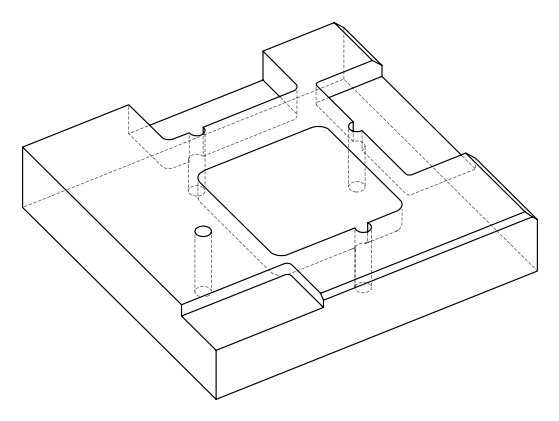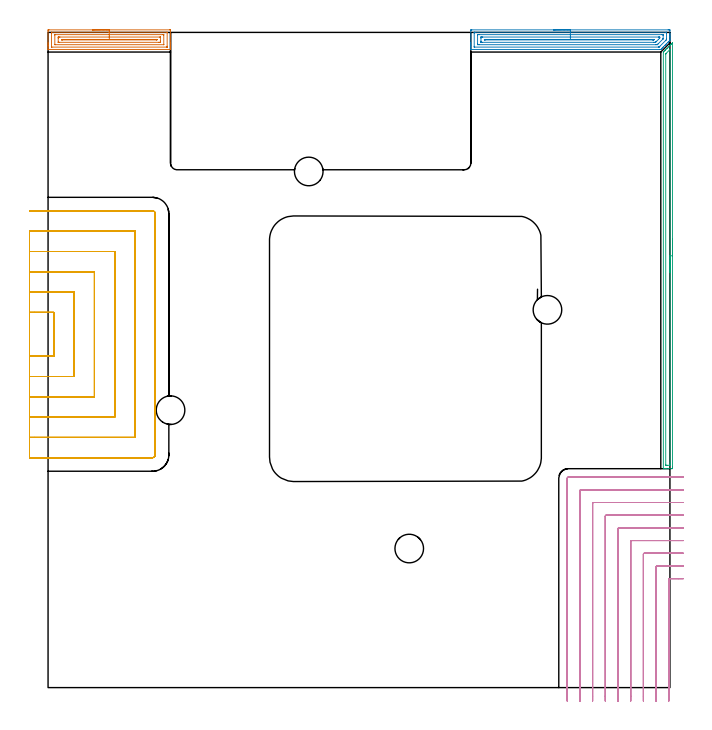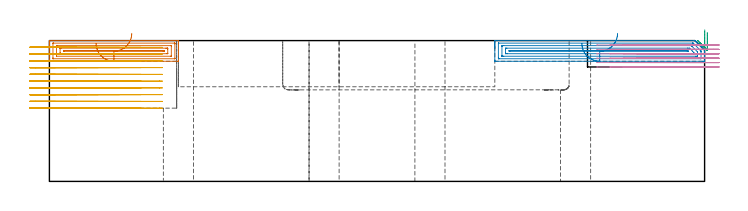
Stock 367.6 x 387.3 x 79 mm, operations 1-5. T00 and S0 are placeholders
(PLAN: 19 operations, 13 tool changes, 328.6 min)
(1 AREA_MILL | FG_CHAMFER_SURFACE | UGT0205_001 | 3.07 min | 5305 mm3)
(2 AREA_MILL_1 | FG_CHAMFER_SURFACE_1 | UGT0205_001 | 4.83 min | 8354 mm3)
(3 AREA_MILL_2 | FG_CHAMFER_SURFACE_2 | UGT0205_001 | 4.18 min | 3668 mm3)
(4 MILL_CORNER_NOTCH_RECTANGULAR | CORNER_NOTCH_RECTANGULAR | NXT0201_013 | Follow Part, ap 2.5, ae 75% | 16.65 min | 125679 mm3)
(5 MILL_OPEN_POCKET | POCKET_OPEN | NXT0201_012 | Follow Part, ap 4, ae 75% | 38.92 min | 436628 mm3)
(6 MILL_OPEN_POCKET_1 | POCKET_OPEN_1 | NXT0201_008 | Follow Part, ap 1.5, ae 75% | 241.42 min | 372296 mm3)
(7 MILL_RECTANGULAR_POCKET | POCKET_RECTANGULAR_STRAIGHT | NXT0201_007 | Follow Part, ap 6.25, ae 75% | 16.61 min | 692625 mm3)
(8 SPOT_DRILL | STEP1HOLE | NXT0321_9005460120000 | 0.03 min | 27 mm3)
(9 SPOT_DRILL_1 | STEP1HOLE_1 | NXT0321_9005460120000 | 0.03 min | 16 mm3)
(10 SPOT_DRILL_2 | STEP1HOLE_2 | NXT0321_9005460120000 | 0.03 min | 23 mm3)
(11 SPOT_DRILL_3 | STEP1HOLE_3 | NXT0321_9005460120000 | 0.03 min | 4 mm3)
(12 DRILL_THROUGH_HOLE_INTO_CENTER | STEP1HOLE | NXT0301_065 | 0.34 min | 5474 mm3)
(13 DRILL_TO_ENLARGE_THROUGH_HOLE | STEP1HOLE | UGT0301_292 | 0.35 min | 12241 mm3)
(14 DRILL_THROUGH_HOLE_INTO_CENTER_1 | STEP1HOLE_1 | NXT0301_065 | 0.34 min | 5349 mm3)
(15 DRILL_TO_ENLARGE_THROUGH_HOLE_1 | STEP1HOLE_1 | UGT0301_292 | 0.35 min | 10896 mm3)
(16 DRILL_THROUGH_HOLE_INTO_CENTER_2 | STEP1HOLE_2 | NXT0301_065 | 0.34 min | 4796 mm3)
(17 DRILL_TO_ENLARGE_THROUGH_HOLE_2 | STEP1HOLE_2 | UGT0301_292 | 0.35 min | 10412 mm3)
(18 DRILL_THROUGH_HOLE_INTO_CENTER_3 | STEP1HOLE_3 | NXT0301_065 | 0.34 min | 4507 mm3)
(19 DRILL_TO_ENLARGE_THROUGH_HOLE_3 | STEP1HOLE_3 | UGT0301_292 | 0.35 min | 9569 mm3)
(TOOL UGT0205_001 | Chamfer Mill 20 x 3 x 45 deg. | D20 FL50 Z2)
(TOOL NXT0201_013 | ENDMILL 10mm | D10 FL30 Z4)
(TOOL NXT0201_012 | ENDMILL 16mm [2P460-1600-NA 1630] | D16 FL38 Z6)
(TOOL NXT0201_008 | ENDMILL 6mm [2P460-0600-NA 1630] | D6 FL26 Z6)
(TOOL NXT0201_007 | ENDMILL 25mm [R216.25-25050GCK54P 1620] | D25 R3 FL54 Z5)
(TOOL NXT0321_9005460120000 | NC Spot Drill, 142deg, 12mm, Carbide, Uncoated | D12 PA142 FL30 Z2)
(TOOL NXT0301_065 | Carbide Drill 9.4mm [860.1-0940-075A1-MM 2214] | D9.4 PA140 FL98 Z2)
(TOOL UGT0301_292 | Twist Drill 16.9 mm | D16.9 PA118 FL120 Z2)
(OP 1 AREA_MILL)
G17 G21 G94 G90
T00 M6
G54
G17 G0 G90 X26.2 Y388.8 S1061 M3
G43 Z89. H0
Z77.4
G94 G1 X26.238 Z76.529 F250.
X26.352 Z75.664
X26.541 Z74.812
X26.803 Z73.98
X27.137 Z73.174
X27.54 Z72.4
X28.008 Z71.664
X28.54 Z70.972
X29.129 Z70.329
X29.772 Z69.74
X30.464 Z69.209
X31.2 Z68.74
X31.974 Z68.337
X32.78 Z68.003
X33.612 Z67.741
X34.463 Z67.552
X35.328 Z67.438
X36.2 Z67.4
X71.821
X72.22 Y388.795 Z67.402
X72.39 Y388.791 Z67.406
X72.4 Y388.616 Z67.58
Y381.231 Z74.963
Y380.611 Z75.586
Y380.347 Z75.85
Y379.727 Z76.47
Y379.462 Z76.734
Y378.932 Z77.267
Y378.578 Z77.621
Y377.495 Z78.703
Y377.215 Z78.975
X72.392 Y377.203 Z78.988
X72.267 Y377.2 Z79.
X0.133
X0.008 Y377.203 Z78.988
X0. Y377.215 Z78.975
Y377.495 Z78.704
Y378.223 Z77.976
Y378.933 Z77.266
Y379.462 Z76.734
Y379.727 Z76.47
Y380.347 Z75.85
Y380.611 Z75.586
Y381.231 Z74.963
Y387.997 Z68.2
X0.003 Y388.307 Z67.89
X0.008 Y388.791 Z67.406
X0.088 Y388.794 Z67.403
X0.579 Y388.8 Z67.4
X36.2
Y387.386 Z68.814
X70.077
X70.258 Y387.384 Z68.816
X70.348 Y387.381 Z68.819
X70.386 Y387.379 Z68.821
X70.39 Y387.353 Z68.847
X70.394 Y387.271 Z68.929
X70.399 Y387.066 Z69.134
X70.4 Y379.105 Z77.095
X70.397 Y378.748 Z77.452
X70.393 Y378.646 Z77.554
X70.39 Y378.62 Z77.58
X70.385 Y378.619 Z77.581
X70.36 Y378.616 Z77.584
X70.254 Y378.615 Z77.585
X70.04 Y378.614 Z77.586
X2.323
X2.142 Y378.616 Z77.584
X2.052 Y378.619 Z77.581
X2.014 Y378.621 Z77.579
X2.01 Y378.647 Z77.553
X2.006 Y378.729 Z77.471
X2.001 Y378.934 Z77.266
X2. Y386.895 Z69.305
X2.003 Y387.252 Z68.948
X2.007 Y387.354 Z68.846
X2.01 Y387.38 Z68.82
X2.015 Y387.381 Z68.819
X2.04 Y387.383 Z68.817
X2.146 Y387.385 Z68.815
X36.2 Y387.386 Z68.814
Y385.971 Z70.229
X67.939
X68.259 Y385.968 Z70.232
X68.363 Y385.965 Z70.235
X68.39 Y385.956 Z70.244
X68.395 Y385.886 Z70.314
X68.399 Y385.793 Z70.407
X68.4 Y380.207 Z75.993
X68.394 Y380.067 Z76.133
X68.389 Y380.034 Z76.166
X68.378 Y380.032 Z76.168
X68.339 Y380.029 Z76.171
X4.461
X4.141 Y380.032 Z76.168
X4.037 Y380.035 Z76.165
X4.01 Y380.044 Z76.156
X4.005 Y380.114 Z76.086
X4.001 Y380.207 Z75.993
X4. Y385.793 Z70.407
X4.006 Y385.933 Z70.267
X4.01 Y385.966 Z70.234
X4.022 Y385.968 Z70.232
X4.061 Y385.971 Z70.229
X36.2
Y384.557 Z71.643
X65.801
X66.321 Y384.553 Z71.647
X66.38 Y384.55 Z71.65
X66.39 Y384.548 Z71.652
X66.394 Y384.531 Z71.669
X66.397 Y384.488 Z71.712
X66.399 Y384.313 Z71.887
X66.4 Y382.116 Z74.084
X66.398 Y381.712 Z74.488
X66.393 Y381.511 Z74.689
X66.39 Y381.462 Z74.738
X66.383 Y381.449 Z74.751
X66.361 Y381.448 Z74.752
X66.263 Y381.445 Z74.755
X65.588 Y381.443 Z74.757
X65.375
X6.599
X6.079 Y381.447 Z74.753
X6.02 Y381.449 Z74.751
X6.01 Y381.451 Z74.749
X6.006 Y381.469 Z74.731
X6.003 Y381.512 Z74.688
X6.001 Y381.687 Z74.513
X6. Y383.884 Z72.316
X6.002 Y384.288 Z71.912
X6.007 Y384.489 Z71.711
X6.01 Y384.538 Z71.662
X6.017 Y384.551 Z71.649
X6.039 Y384.552 Z71.648
X6.137 Y384.555 Z71.645
X6.812 Y384.557 Z71.643
X7.025
X36.2
Y383.143 Z73.057
X63.807
X63.951 Y383.141 Z73.059
X64.238 Y383.136 Z73.064
X64.39 Y383.129 Z73.071
X64.392 Y383.084 Z73.116
X64.39 Y383. Z73.2
X64.374 Y382.864 Z73.336
X64.095 Y382.859 Z73.341
X63.95 Y382.857 Z73.343
X8.593
X8.449 Y382.859 Z73.341
X8.162 Y382.864 Z73.336
X8.01 Y382.871 Z73.329
X8.008 Y382.916 Z73.284
X8.01 Y383. Z73.2
X8.026 Y383.136 Z73.064
X8.305 Y383.141 Z73.059
X8.45 Y383.143 Z73.057
X36.2
X37.072 Z73.095
X37.936 Z73.209
X38.788 Z73.398
X39.62 Z73.66
X40.426 Z73.994
X41.2 Z74.397
X41.936 Z74.865
X42.628 Z75.397
X43.271 Z75.986
X43.86 Z76.629
X44.391 Z77.321
X44.86 Z78.057
X45.263 Z78.831
X45.597 Z79.637
X45.859 Z80.469
X46.048 Z81.32
X46.162 Z82.185
X46.2 Z83.057
G0 Z89.
M5
M2
(OP 2 AREA_MILL_1)
G17 G21 G94 G90
T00 M6
G54
G17 G0 G90 X298.75 Y388.8 S1061 M3
G43 Z89. H0
Z77.4
G94 G1 X298.788 Z76.528 F250.
X298.902 Z75.664
X299.091 Z74.812
X299.353 Z73.98
X299.687 Z73.174
X300.09 Z72.4
X300.558 Z71.664
X301.09 Z70.972
X301.679 Z70.329
X302.322 Z69.74
X303.014 Z69.209
X303.75 Z68.74
X304.524 Z68.337
X305.33 Z68.003
X306.162 Z67.741
X307.013 Z67.552
X307.878 Z67.438
X308.75 Z67.4
X366.536
X367.032 Y388.799 Z67.401
X367.522 Y388.794 Z67.403
X367.592 Y388.791 Z67.405
X367.6 Y388.307 Z67.889
Y386.538 Z69.656
Y385.899 Z70.299
Y385.653 Z70.544
Y385.014 Z71.183
Y384.769 Z71.427
Y384.278 Z71.921
Y383.884 Z72.315
Y383. Z73.2
Y382.963 Z73.237
X367.59 Y382.598 Z73.601
X367.558 Y382.558 Z73.641
X367.361 Y382.361 Z73.839
X367.117 Y382.116 Z74.081
X366.492 Y381.492 Z74.707
X366.439 Y381.438 Z74.761
X366.233 Y381.231 Z74.965
X365.624 Y380.624 Z75.576
X365.549 Y380.548 Z75.651
X365.349 Y380.347 Z75.849
X364.755 Y379.755 Z76.445
X364.659 Y379.658 Z76.54
X364.464 Y379.462 Z76.734
X363.887 Y378.887 Z77.313
X363.769 Y378.768 Z77.43
X363.58 Y378.578 Z77.618
X363.018 Y378.018 Z78.182
X362.879 Y377.879 Z78.32
X362.695 Y377.693 Z78.503
X362.583 Y377.582 Z78.616
X362.251 Y377.25 Z78.949
X362.213 Y377.215 Z78.985
X362.2 Y377.207 Z78.993
X361.693 Y377.2 Z79.
X250.023
X249.908 Y377.203 Z78.988
X249.9 Y377.214 Z78.977
Y377.474 Z78.725
Y378.184 Z78.015
Y378.972 Z77.227
Y379.462 Z76.734
Y379.707 Z76.49
Y380.347 Z75.85
Y380.592 Z75.606
Y381.231 Z74.963
Y388.307 Z67.89
X249.903 Y388.629 Z67.568
X249.91 Y388.791 Z67.405
X250.074 Y388.799 Z67.399
X250.468 Y388.8 Z67.4
X308.75
Y387.386 Z68.814
X365.289
X365.469 Y387.383 Z68.817
X365.557 Y387.379 Z68.821
X365.59 Y387.376 Z68.824
X365.594 Y387.348 Z68.852
X365.597 Y387.274 Z68.926
X365.6 Y387.077 Z69.123
Y383.539 Z72.661
X365.598 Y383.269 Z72.931
X365.594 Y383.135 Z73.065
X365.59 Y383.069 Z73.131
X365.539 Y383. Z73.2
X365.4 Y382.853 Z73.347
X365.252 Y382.702 Z73.498
X364.958 Y382.408 Z73.792
X361.693 Y379.143 Z77.057
X361.408 Y378.861 Z77.339
X361.202 Y378.661 Z77.539
X361.167 Y378.629 Z77.571
X361.122 Y378.621 Z77.579
X361.016 Y378.618 Z77.582
X360.803 Y378.614 Z77.586
X360.767
X252.211
X252.031 Y378.617 Z77.583
X251.943 Y378.621 Z77.579
X251.91 Y378.624 Z77.576
X251.906 Y378.652 Z77.548
X251.903 Y378.726 Z77.474
X251.9 Y378.923 Z77.277
Y386.883 Z69.317
X251.903 Y387.229 Z68.971
X251.907 Y387.328 Z68.872
X251.911 Y387.38 Z68.82
X251.929 Y387.381 Z68.819
X252.035 Y387.384 Z68.816
X252.248 Y387.386 Z68.814
X252.285
X308.75
Y385.972 Z70.228
X362.583 Y385.971 Z70.229
X363.154 Y385.97 Z70.23
X363.473 Y385.967 Z70.233
X363.57 Y385.965 Z70.235
X363.59 Y385.78 Z70.42
X363.596 Y385.653 Z70.547
X363.599 Y385.528 Z70.672
X363.6 Y383.758 Z72.442
X363.596 Y383.631 Z72.569
X363.591 Y383.547 Z72.653
X363.585 Y383.497 Z72.703
X363.569 Y383.477 Z72.723
X363.473 Y383.373 Z72.827
X360.625 Y380.524 Z75.676
X360.446 Y380.347 Z75.853
X360.177 Y380.085 Z76.115
X360.136 Y380.047 Z76.153
X360.11 Y380.035 Z76.165
X360.073 Y380.033 Z76.167
X359.913 Y380.031 Z76.169
X359.344 Y380.029 Z76.171
X359.024 Y380.028 Z76.172
X254.917 Y380.029 Z76.171
X254.346 Y380.03 Z76.17
X254.027 Y380.033 Z76.167
X253.93 Y380.035 Z76.165
X253.91 Y380.22 Z75.98
X253.904 Y380.347 Z75.853
X253.901 Y380.472 Z75.728
Y385.653 Z70.547
X253.902 Y385.778 Z70.422
X253.91 Y385.906 Z70.294
X253.917 Y385.965 Z70.235
X253.948 Y385.967 Z70.233
X254.027 Y385.969 Z70.231
X254.598 Y385.971 Z70.229
X254.917
X308.75 Y385.972 Z70.228
Y384.557 Z71.643
X360.803
X361.017 Y384.556 Z71.644
X361.53 Y384.552 Z71.648
X361.584 Y384.551 Z71.649
X361.59 Y384.48 Z71.72
X361.593 Y384.312 Z71.888
Y383.983 Z72.217
X361.525 Y383.884 Z72.316
X360.727 Y383.076 Z73.124
X359.767 Y382.116 Z74.084
X359.396 Y381.745 Z74.455
X359.27 Y381.622 Z74.578
X359.168 Y381.524 Z74.676
X359.101 Y381.462 Z74.738
X359.024 Y381.45 Z74.75
X358.807 Y381.447 Z74.753
X358.134 Y381.443 Z74.757
X357.921
X256.697
X256.483 Y381.444 Z74.756
X255.97 Y381.448 Z74.752
X255.916 Y381.449 Z74.751
X255.91 Y381.52 Z74.68
X255.905 Y381.688 Z74.512
X255.9 Y382.023 Z74.177
Y382.116 Z74.084
Y383.884 Z72.316
X255.901 Y384.281 Z71.919
X255.903 Y384.478 Z71.722
X255.907 Y384.527 Z71.673
X255.909 Y384.547 Z71.653
X255.925 Y384.55 Z71.65
X256.024 Y384.553 Z71.647
X256.697 Y384.557 Z71.643
X256.91
X308.75
Y383.143 Z73.057
X358.134
X358.278 Y383.142 Z73.058
X358.318 Y383.14 Z73.06
X358.327 Y383.138 Z73.062
X358.298 Y383.103 Z73.097
X358.235 Y383.034 Z73.166
X358.202 Y383. Z73.2
X358.167 Y382.967 Z73.233
X358.134 Y382.937 Z73.263
X358.036 Y382.864 Z73.336
X357.947 Y382.861 Z73.339
X357.761 Y382.859 Z73.341
X357.388 Y382.857 Z73.343
X357.244
X258.476
X258.332 Y382.859 Z73.341
X258.045 Y382.864 Z73.336
X257.909 Y382.874 Z73.326
X257.906 Y382.918 Z73.282
Y383. Z73.2
X257.911 Y383.136 Z73.064
X258.189 Y383.141 Z73.059
X258.333 Y383.143 Z73.057
X308.75
X309.622 Z73.095
X310.486 Z73.209
X311.338 Z73.398
X312.17 Z73.66
X312.976 Z73.994
X313.75 Z74.397
X314.486 Z74.865
X315.178 Z75.396
X315.821 Z75.986
X316.41 Z76.629
X316.941 Z77.321
X317.41 Z78.057
X317.813 Z78.831
X318.147 Z79.637
X318.409 Z80.469
X318.598 Z81.32
X318.712 Z82.185
X318.75 Z83.057
G0 Z89.
M5
M2
(OP 3 AREA_MILL_2)
G17 G21 G94 G90
T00 M6
G54
G17 G0 G90 X369.1 Y265.25 S1061 M3
G43 Z89. H0
Z83.6
G94 G1 Y265.212 Z82.728 F250.
Y265.098 Z81.864
Y264.909 Z81.012
Y264.647 Z80.18
Y264.313 Z79.374
Y263.91 Z78.6
Y263.442 Z77.864
Y262.91 Z77.172
Y262.321 Z76.529
Y261.678 Z75.94
Y260.986 Z75.408
Y260.25 Z74.94
Y259.476 Z74.537
Y258.67 Z74.203
Y257.838 Z73.941
Y256.986 Z73.752
Y256.122 Z73.638
Y255.25 Z73.6
Y130.432
X369.099 Y130.033 Z73.601
X369.094 Y129.543 Z73.603
X369.091 Y129.409 Z73.605
X368.61 Y129.4 Z74.086
X366.842 Z75.853
X365.441 Z77.256
X365.074 Z77.621
X364.34 Z78.36
X364.106 Z78.594
X363.719 Y129.408 Z78.972
X363.703 Y129.41 Z78.988
X363.7 Y129.586 Z79.
Y375.548
X363.704 Y375.695 Z78.989
X363.718 Y375.714 Z78.976
X363.929 Y375.929 Z78.771
X364.292 Y376.293 Z78.405
X364.632 Y376.633 Z78.066
X364.747 Y376.748 Z77.952
X364.889 Y376.89 Z77.81
X365.074 Y377.075 Z77.624
X365.186 Y377.188 Z77.511
X365.784 Y377.784 Z76.916
X365.958 Y377.959 Z76.739
X366.678 Y378.678 Z76.021
X366.842 Y378.844 Z75.855
X367.572 Y379.573 Z75.127
X367.726 Y379.728 Z74.97
X368.167 Y380.167 Z74.533
X368.466 Y380.467 Z74.232
X368.61 Y380.612 Z74.086
X369.084 Y381.085 Z73.615
X369.098 Y381.094 Z73.6
X369.099 Y381.084 Z73.599
X369.1 Y255.25 Z73.6
X367.686 Z75.014
Y132.757
X367.685 Y131.864 Z75.015
X367.684 Y131.822 Z75.016
X367.669 Y131.41 Z75.031
X367.256 Y131.403 Z75.444
X365.958 Y131.401 Z76.742
X365.488 Y131.403 Z77.212
X365.237 Y131.41 Z77.463
X365.121 Y131.422 Z77.579
X365.115 Y131.78 Z77.585
Y131.822
Y374.206
X365.12 Y374.632 Z77.58
X365.121 Y374.655 Z77.579
X365.132 Y374.672 Z77.568
X365.162 Y374.708 Z77.538
X365.218 Y374.767 Z77.482
X367.439 Y376.988 Z75.261
X367.536 Y377.082 Z75.164
X367.64 Y377.179 Z75.06
X367.679 Y377.206 Z75.021
X367.685 Y376.931 Z75.015
Y376.89
X367.686 Y255.25 Z75.014
Y254.378 Z75.052
Y253.514 Z75.166
Y252.662 Z75.355
Y251.83 Z75.617
Y251.024 Z75.951
Y250.25 Z76.354
Y249.514 Z76.823
Y248.822 Z77.354
Y248.179 Z77.943
Y247.59 Z78.586
Y247.058 Z79.278
Y246.59 Z80.014
Y246.187 Z80.788
Y245.853 Z81.594
Y245.591 Z82.426
Y245.402 Z83.278
Y245.288 Z84.143
Y245.25 Z85.014
G0 Z89.
M5
M2
(OP 4 MILL_CORNER_NOTCH_RECTANGULAR)
G17 G21 G94 G90
T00 M6
G54
G17 G0 G90 X375.6 Y64.4 S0 M3
G43 Z89. H0
Z76.533
G94 G1 X372.6 F250.
X367.395 F500.
G3 X366.9 Y63.905 R0.5
G1 Y-5.
Y-8. F250.
G0 Z89.
X375.6 Y71.9
Z76.533
G1 X372.6
X359.895 F500.
G3 X359.4 Y71.405 R0.5
G1 Y-5.
Y-8. F250.
G0 Z89.
X375.6 Y79.4
Z76.533
G1 X372.6
X352.395 F500.
G3 X351.9 Y78.905 R0.5
G1 Y-5.
Y-8. F250.
G0 Z89.
X375.6 Y86.9
Z76.533
G1 X372.6
X344.896 F500.
G3 X344.4 Y86.404 R0.5
G1 Y-5.
Y-8. F250.
G0 Z89.
X375.6 Y94.4
Z76.533
G1 X372.6
X337.396 F500.
G3 X336.9 Y93.904 R0.5
G1 Y-5.
Y-8. F250.
G0 Z89.
X375.6 Y101.9
Z76.533
G1 X372.6
X329.896 F500.
G3 X329.4 Y101.404 R0.5
G1 Y-5.
Y-8. F250.
G0 Z89.
X375.6 Y109.4
Z76.533
G1 X372.6
X322.396 F500.
G3 X321.9 Y108.904 R0.5
G1 Y-5.
Y-8. F250.
G0 Z89.
X375.6 Y116.9
Z76.533
G1 X372.6
X314.897 F500.
G3 X314.4 Y116.403 R0.5
G1 Y-5.
Y-8. F250.
G0 Z89.
X375.6 Y124.4
Z76.533
G1 X372.6
X307.5 F500.
G3 X306.9 Y123.8 R0.6
G1 Y-5.
Y-8. F250.
G0 Z89.
X375.6 Y64.4
Z74.067
G1 X372.6
X367.395 F500.
G3 X366.9 Y63.905 R0.5
G1 Y-5.
Y-8. F250.
G0 Z89.
X375.6 Y71.9
Z74.067
G1 X372.6
X359.895 F500.
G3 X359.4 Y71.405 R0.5
G1 Y-5.
Y-8. F250.
G0 Z89.
X375.6 Y79.4
Z74.067
G1 X372.6
X352.395 F500.
G3 X351.9 Y78.905 R0.5
G1 Y-5.
Y-8. F250.
G0 Z89.
X375.6 Y86.9
Z74.067
G1 X372.6
X344.896 F500.
G3 X344.4 Y86.404 R0.5
G1 Y-5.
Y-8. F250.
G0 Z89.
X375.6 Y94.4
Z74.067
G1 X372.6
X337.396 F500.
G3 X336.9 Y93.904 R0.5
G1 Y-5.
Y-8. F250.
G0 Z89.
X375.6 Y101.9
Z74.067
G1 X372.6
X329.896 F500.
G3 X329.4 Y101.404 R0.5
G1 Y-5.
Y-8. F250.
G0 Z89.
X375.6 Y109.4
Z74.067
G1 X372.6
X322.396 F500.
G3 X321.9 Y108.904 R0.5
G1 Y-5.
Y-8. F250.
G0 Z89.
X375.6 Y116.9
Z74.067
G1 X372.6
X314.897 F500.
G3 X314.4 Y116.403 R0.5
G1 Y-5.
Y-8. F250.
G0 Z89.
X375.6 Y124.4
Z74.067
G1 X372.6
X307.5 F500.
G3 X306.9 Y123.8 R0.6
G1 Y-5.
Y-8. F250.
G0 Z89.
X375.6 Y64.4
Z71.6
G1 X372.6
X367.395 F500.
G3 X366.9 Y63.905 R0.5
G1 Y-5.
Y-8. F250.
G0 Z89.
X375.6 Y71.9
Z71.6
G1 X372.6
X359.895 F500.
G3 X359.4 Y71.405 R0.5
G1 Y-5.
Y-8. F250.
G0 Z89.
X375.6 Y79.4
Z71.6
G1 X372.6
X352.395 F500.
G3 X351.9 Y78.905 R0.5
G1 Y-5.
Y-8. F250.
G0 Z89.
X375.6 Y86.9
Z71.6
G1 X372.6
X344.896 F500.
G3 X344.4 Y86.404 R0.5
G1 Y-5.
Y-8. F250.
G0 Z89.
X375.6 Y94.4
Z71.6
G1 X372.6
X337.396 F500.
G3 X336.9 Y93.904 R0.5
G1 Y-5.
Y-8. F250.
G0 Z89.
X375.6 Y101.9
Z71.6
G1 X372.6
X329.896 F500.
G3 X329.4 Y101.404 R0.5
G1 Y-5.
Y-8. F250.
G0 Z89.
X375.6 Y109.4
Z71.6
G1 X372.6
X322.396 F500.
G3 X321.9 Y108.904 R0.5
G1 Y-5.
Y-8. F250.
G0 Z89.
X375.6 Y116.9
Z71.6
G1 X372.6
X314.897 F500.
G3 X314.4 Y116.403 R0.5
G1 Y-5.
Y-8. F250.
G0 Z89.
X375.6 Y124.4
Z71.6
G1 X372.6
X307.5 F500.
G3 X306.9 Y123.8 R0.6
G1 Y-5.
Y-8. F250.
G0 Z89.
X375.6 Y64.4
Z69.133
G1 X372.6
X367.395 F500.
G3 X366.9 Y63.905 R0.5
G1 Y-5.
Y-8. F250.
G0 Z89.
X375.6 Y71.9
Z69.133
G1 X372.6
X359.895 F500.
G3 X359.4 Y71.405 R0.5
G1 Y-5.
Y-8. F250.
G0 Z89.
X375.6 Y79.4
Z69.133
G1 X372.6
X352.395 F500.
G3 X351.9 Y78.905 R0.5
G1 Y-5.
Y-8. F250.
G0 Z89.
X375.6 Y86.9
Z69.133
G1 X372.6
X344.896 F500.
G3 X344.4 Y86.404 R0.5
G1 Y-5.
Y-8. F250.
G0 Z89.
X375.6 Y94.4
Z69.133
G1 X372.6
X337.396 F500.
G3 X336.9 Y93.904 R0.5
G1 Y-5.
Y-8. F250.
G0 Z89.
X375.6 Y101.9
Z69.133
G1 X372.6
X329.896 F500.
G3 X329.4 Y101.404 R0.5
G1 Y-5.
Y-8. F250.
G0 Z89.
X375.6 Y109.4
Z69.133
G1 X372.6
X322.396 F500.
G3 X321.9 Y108.904 R0.5
G1 Y-5.
Y-8. F250.
G0 Z89.
X375.6 Y116.9
Z69.133
G1 X372.6
X314.897 F500.
G3 X314.4 Y116.403 R0.5
G1 Y-5.
Y-8. F250.
G0 Z89.
X375.6 Y124.4
Z69.133
G1 X372.6
X307.5 F500.
G3 X306.9 Y123.8 R0.6
G1 Y-5.
Y-8. F250.
G0 Z89.
X375.6 Y64.4
Z66.667
G1 X372.6
X367.395 F500.
G3 X366.9 Y63.905 R0.5
G1 Y-5.
Y-8. F250.
G0 Z89.
X375.6 Y71.9
Z66.667
G1 X372.6
X359.895 F500.
G3 X359.4 Y71.405 R0.5
G1 Y-5.
Y-8. F250.
G0 Z89.
X375.6 Y79.4
Z66.667
G1 X372.6
X352.395 F500.
G3 X351.9 Y78.905 R0.5
G1 Y-5.
Y-8. F250.
G0 Z89.
X375.6 Y86.9
Z66.667
G1 X372.6
X344.896 F500.
G3 X344.4 Y86.404 R0.5
G1 Y-5.
Y-8. F250.
G0 Z89.
X375.6 Y94.4
Z66.667
G1 X372.6
X337.396 F500.
G3 X336.9 Y93.904 R0.5
G1 Y-5.
Y-8. F250.
G0 Z89.
X375.6 Y101.9
Z66.667
G1 X372.6
X329.896 F500.
G3 X329.4 Y101.404 R0.5
G1 Y-5.
Y-8. F250.
G0 Z89.
X375.6 Y109.4
Z66.667
G1 X372.6
X322.396 F500.
G3 X321.9 Y108.904 R0.5
G1 Y-5.
Y-8. F250.
G0 Z89.
X375.6 Y116.9
Z66.667
G1 X372.6
X314.897 F500.
G3 X314.4 Y116.403 R0.5
G1 Y-5.
Y-8. F250.
G0 Z89.
X375.6 Y124.4
Z66.667
G1 X372.6
X307.5 F500.
G3 X306.9 Y123.8 R0.6
G1 Y-5.
Y-8. F250.
G0 Z89.
X375.6 Y64.4
Z64.2
G1 X372.6
X367.395 F500.
G3 X366.9 Y63.905 R0.5
G1 Y-5.
Y-8. F250.
G0 Z89.
X375.6 Y71.9
Z64.2
G1 X372.6
X359.895 F500.
G3 X359.4 Y71.405 R0.5
G1 Y-5.
Y-8. F250.
G0 Z89.
X375.6 Y79.4
Z64.2
G1 X372.6
X352.395 F500.
G3 X351.9 Y78.905 R0.5
G1 Y-5.
Y-8. F250.
G0 Z89.
X375.6 Y86.9
Z64.2
G1 X372.6
X344.896 F500.
G3 X344.4 Y86.404 R0.5
G1 Y-5.
Y-8. F250.
G0 Z89.
X375.6 Y94.4
Z64.2
G1 X372.6
X337.396 F500.
G3 X336.9 Y93.904 R0.5
G1 Y-5.
Y-8. F250.
G0 Z89.
X375.6 Y101.9
Z64.2
G1 X372.6
X329.896 F500.
G3 X329.4 Y101.404 R0.5
G1 Y-5.
Y-8. F250.
G0 Z89.
X375.6 Y109.4
Z64.2
G1 X372.6
X322.396 F500.
G3 X321.9 Y108.904 R0.5
G1 Y-5.
Y-8. F250.
G0 Z89.
X375.6 Y116.9
Z64.2
G1 X372.6
X314.897 F500.
G3 X314.4 Y116.403 R0.5
G1 Y-5.
Y-8. F250.
G0 Z89.
X375.6 Y124.4
Z64.2
G1 X372.6
X307.5 F500.
G3 X306.9 Y123.8 R0.6
G1 Y-5.
Y-8. F250.
G0 Z89.
M5
M2
(OP 5 MILL_OPEN_POCKET)
G17 G21 G94 G90
T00 M6
G54
G17 G0 G90 X-11. Y195.9 S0 M3
G43 Z89. H1
Z75.21
G94 G1 X-8. F250.
X3.4 F500.
Y221.8
X-8.
X-11. F250.
Y183.9
X-8.
X15.4 F500.
Y233.8
X-8.
X-11. F250.
Y171.9
X-8.
X27.4 F500.
Y245.8
X-8.
X-11. F250.
Y159.9
X-8.
X39.4 F500.
Y257.8
X-8.
X-11. F250.
Y147.9
X-8.
X51.4 F500.
Y269.8
X-8.
X-11. F250.
Y135.9
X-8.
X61.7 F500.
G3 X63.4 Y137.6 R1.7
G1 Y280.1
G3 X61.7 Y281.8 R1.7
G1 X-8.
X-11. F250.
G0 Y195.9 Z71.42
G1 X-8.
X3.4 F500.
Y221.8
X-8.
X-11. F250.
Y183.9
X-8.
X15.4 F500.
Y233.8
X-8.
X-11. F250.
Y171.9
X-8.
X27.4 F500.
Y245.8
X-8.
X-11. F250.
Y159.9
X-8.
X39.4 F500.
Y257.8
X-8.
X-11. F250.
Y147.9
X-8.
X51.4 F500.
Y269.8
X-8.
X-11. F250.
Y135.9
X-8.
X61.7 F500.
G3 X63.4 Y137.6 R1.7
G1 Y280.1
G3 X61.7 Y281.8 R1.7
G1 X-8.
X-11. F250.
G0 Y195.9 Z67.63
G1 X-8.
X3.4 F500.
Y221.8
X-8.
X-11. F250.
Y183.9
X-8.
X15.4 F500.
Y233.8
X-8.
X-11. F250.
Y171.9
X-8.
X27.4 F500.
Y245.8
X-8.
X-11. F250.
Y159.9
X-8.
X39.4 F500.
Y257.8
X-8.
X-11. F250.
Y147.9
X-8.
X51.4 F500.
Y269.8
X-8.
X-11. F250.
Y135.9
X-8.
X61.7 F500.
G3 X63.4 Y137.6 R1.7
G1 Y280.1
G3 X61.7 Y281.8 R1.7
G1 X-8.
X-11. F250.
G0 Y195.9 Z63.84
G1 X-8.
X3.4 F500.
Y221.8
X-8.
X-11. F250.
Y183.9
X-8.
X15.4 F500.
Y233.8
X-8.
X-11. F250.
Y171.9
X-8.
X27.4 F500.
Y245.8
X-8.
X-11. F250.
Y159.9
X-8.
X39.4 F500.
Y257.8
X-8.
X-11. F250.
Y147.9
X-8.
X51.4 F500.
Y269.8
X-8.
X-11. F250.
Y135.9
X-8.
X61.7 F500.
G3 X63.4 Y137.6 R1.7
G1 Y280.1
G3 X61.7 Y281.8 R1.7
G1 X-8.
X-11. F250.
G0 Y195.9 Z60.05
G1 X-8.
X3.4 F500.
Y221.8
X-8.
X-11. F250.
Y183.9
X-8.
X15.4 F500.
Y233.8
X-8.
X-11. F250.
Y171.9
X-8.
X27.4 F500.
Y245.8
X-8.
X-11. F250.
Y159.9
X-8.
X39.4 F500.
Y257.8
X-8.
X-11. F250.
Y147.9
X-8.
X51.4 F500.
Y269.8
X-8.
X-11. F250.
Y135.9
X-8.
X61.7 F500.
G3 X63.4 Y137.6 R1.7
G1 Y280.1
G3 X61.7 Y281.8 R1.7
G1 X-8.
X-11. F250.
G0 Y195.9 Z56.26
G1 X-8.
X3.4 F500.
Y221.8
X-8.
X-11. F250.
Y183.9
X-8.
X15.4 F500.
Y233.8
X-8.
X-11. F250.
Y171.9
X-8.
X27.4 F500.
Y245.8
X-8.
X-11. F250.
Y159.9
X-8.
X39.4 F500.
Y257.8
X-8.
X-11. F250.
Y147.9
X-8.
X51.4 F500.
Y269.8
X-8.
X-11. F250.
Y135.9
X-8.
X61.7 F500.
G3 X63.4 Y137.6 R1.7
G1 Y280.1
G3 X61.7 Y281.8 R1.7
G1 X-8.
X-11. F250.
G0 Y195.9 Z52.47
G1 X-8.
X3.4 F500.
Y221.8
X-8.
X-11. F250.
Y183.9
X-8.
X15.4 F500.
Y233.8
X-8.
X-11. F250.
Y171.9
X-8.
X27.4 F500.
Y245.8
X-8.
X-11. F250.
Y159.9
X-8.
X39.4 F500.
Y257.8
X-8.
X-11. F250.
Y147.9
X-8.
X51.4 F500.
Y269.8
X-8.
X-11. F250.
Y135.9
X-8.
X61.7 F500.
G3 X63.4 Y137.6 R1.7
G1 Y280.1
G3 X61.7 Y281.8 R1.7
G1 X-8.
X-11. F250.
G0 Y195.9 Z48.68
G1 X-8.
X3.4 F500.
Y221.8
X-8.
X-11. F250.
Y183.9
X-8.
X15.4 F500.
Y233.8
X-8.
X-11. F250.
Y171.9
X-8.
X27.4 F500.
Y245.8
X-8.
X-11. F250.
Y159.9
X-8.
X39.4 F500.
Y257.8
X-8.
X-11. F250.
Y147.9
X-8.
X51.4 F500.
Y269.8
X-8.
X-11. F250.
Y135.9
X-8.
X61.7 F500.
G3 X63.4 Y137.6 R1.7
G1 Y280.1
G3 X61.7 Y281.8 R1.7
G1 X-8.
X-11. F250.
G0 Y195.9 Z44.89
G1 X-8.
X3.4 F500.
Y221.8
X-8.
X-11. F250.
Y183.9
X-8.
X15.4 F500.
Y233.8
X-8.
X-11. F250.
Y171.9
X-8.
X27.4 F500.
Y245.8
X-8.
X-11. F250.
Y159.9
X-8.
X39.4 F500.
Y257.8
X-8.
X-11. F250.
Y147.9
X-8.
X51.4 F500.
Y269.8
X-8.
X-11. F250.
Y135.9
X-8.
X61.7 F500.
G3 X63.4 Y137.6 R1.7
G1 Y280.1
G3 X61.7 Y281.8 R1.7
G1 X-8.
X-11. F250.
G0 Y195.9 Z41.1
G1 X-8.
X3.4 F500.
Y221.8
X-8.
X-11. F250.
Y183.9
X-8.
X15.4 F500.
Y233.8
X-8.
X-11. F250.
Y171.9
X-8.
X27.4 F500.
Y245.8
X-8.
X-11. F250.
Y159.9
X-8.
X39.4 F500.
Y257.8
X-8.
X-11. F250.
Y147.9
X-8.
X51.4 F500.
Y269.8
X-8.
X-11. F250.
Y135.9
X-8.
X61.7 F500.
G3 X63.4 Y137.6 R1.7
G1 Y280.1
G3 X61.7 Y281.8 R1.7
G1 X-8.
X-11. F250.
G0 Z89.
M5
M2
